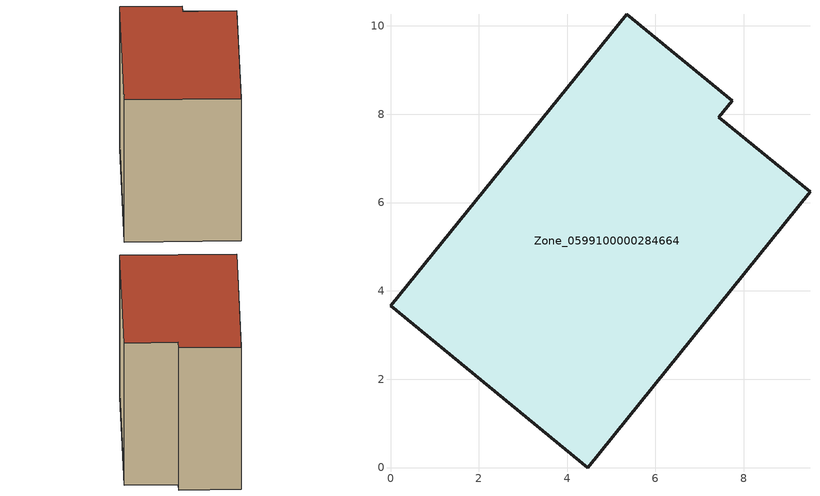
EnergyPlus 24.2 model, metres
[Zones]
Zone_0599100000284664
 floor ground (C_G): 0,3.66 5.35,10.26 7.74,8.31 7.43,7.93 9.5,6.24 4.47,0 z0
 wall outside (C_F): 4.47,0 9.5,6.24 7.43,7.93 7.74,8.31 5.35,10.26 0,3.66 4.47,0 z0:8.37
 roof outside (C_R): 5.35,10.26 0,3.66 4.47,0 9.5,6.24 7.43,7.93 7.74,8.31 z8.37
[BUILDING]
Pand.0599100000284664: North Axis=0; Terrain=City; Loads Convergence Tolerance Value=0.04; Temperature Convergence Tolerance Value=0.4; Solar Distribution=FullExterior; Maximum Number of Warmup Days=25; Minimum Number of Warmup Days=1
[Site:Location]
Rotterdam.The.Hague.AP_ZH_NLD Design_Conditions: Latitude=51.96; Longitude=4.45; Time Zone=1; Elevation=-4.5
[SITE:GROUNDTEMPERATURE:BUILDINGSURFACE]
18, 18, 18, 18, 18, 18, 18, 18, 18, 18, 18, 18
[MATERIAL] Thermal Absorptance=0.9; Solar Absorptance=0.7; Visible Absorptance=0.7
Name | Roughness | Thickness | Conductivity | Density | Specific Heat
G.TI.1946-1964 | MediumSmooth | 0.15 | 1 | 540 | 1210
F.TI.1946-1964 | Rough | 0.3 | 0.857143 | 1920 | 840
R.TI.1946-1964 | MediumRough | 0.2 | 0.277778 | 1500 | 1000
[CONSTRUCTION]
C_G: G.TI.1946-1964
C_F: F.TI.1946-1964
C_R: R.TI.1946-1964
[ZONE]
Zone_0599100000284664: Type=1; Multiplier=1; Ceiling Height=Autocalculate; Volume=Autocalculate; Floor Area=autocalculate; Part of Total Floor Area=Yes
[ZONEINFILTRATION:DESIGNFLOWRATE]
Infil_Zone_0599100000284664: Zone or ZoneList or Space or SpaceList=Zone_0599100000284664; Schedule=AlwaysOn; Design Flow Rate Calculation Method=Flow/Area; Flow Rate per Floor Area=0.003; Constant Term Coefficient=1; Temperature Term Coefficient=0; Velocity Term Coefficient=0; Velocity Squared Term Coefficient=0
[HVACTEMPLATE:ZONE:IDEALLOADSAIRSYSTEM]
Zone_0599100000284664: Maximum Heating Supply Air Temperature=50; Minimum Cooling Supply Air Temperature=13; Maximum Heating Supply Air Humidity Ratio=0.0156; Minimum Cooling Supply Air Humidity Ratio=0.0077; Heating Limit=NoLimit; Cooling Limit=NoLimit; Dehumidification Control Type=ConstantSensibleHeatRatio; Cooling Sensible Heat Ratio=0.7; Dehumidification Setpoint=60; Humidification Control Type=None; Humidification Setpoint=30; Outdoor Air Method=None; Outdoor Air Flow Rate per Person=0.00944; Outdoor Air Flow Rate per Zone Floor Area=0; Outdoor Air Flow Rate per Zone=0; Demand Controlled Ventilation Type=None; Outdoor Air Economizer Type=NoEconomizer; Heat Recovery Type=None; Sensible Heat Recovery Effectiveness=0.7; Latent Heat Recovery Effectiveness=0.65
[ZONECONTROL:THERMOSTAT]
ThermostatControl_Zone_0599100000284664: Zone or ZoneList=Zone_0599100000284664; Control Type Schedule=DualSetpointControlType; Control 1=Thermostat_Zone_0599100000284664; Temperature Difference Between Cutout And Setpoint=0
[THERMOSTATSETPOINT:DUALSETPOINT]
Thermostat_Zone_0599100000284664: Heating Setpoint Temperature Schedule=HeatingSetpoint_Zone_0599100000284664; Cooling Setpoint Temperature Schedule=CoolingSetpoint_Zone_0599100000284664
[SCHEDULE:COMPACT]
HeatingSetpoint_Zone_0599100000284664: Through: 12/31, For: AllDays, Until: 24:00, 21
CoolingSetpoint_Zone_0599100000284664: Through: 12/31, For: AllDays, Until: 24:00, 24
DualSetpointControlType: Through: 12/31, For: AllDays, Until: 24:00, 4
AlwaysOn: Through: 12/31, For: AllDays, Until: 24:00, 1
